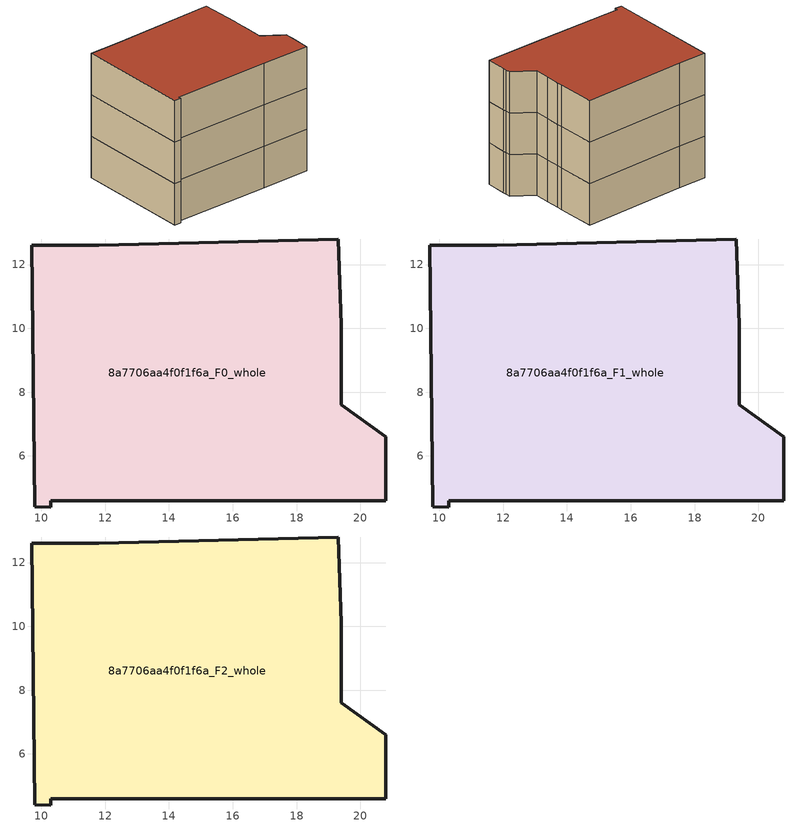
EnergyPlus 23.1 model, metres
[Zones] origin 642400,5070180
8a7706aa4f0f1f6a_F0_whole
 floor ground (EU_floor_Construction): 19.3,12.8 19.4,10.1 19.4,9.7 19.4,8.7 19.4,7.6 20.8,6.6 20.8,6.3 20.8,6 20.8,4.6 17.3,4.6 10.29,4.6 10.29,4.4 9.79,4.4 9.69,12.6 11.8,12.6 z0
 wall outside (EU_wall_Construction): 20.8,4.6 20.8,6 20.8,6.3 20.8,6.6 19.4,7.6 19.4,8.7 19.4,9.7 19.4,10.1 19.3,12.8 11.8,12.6 9.69,12.6 9.79,4.4 10.29,4.4 10.29,4.6 17.3,4.6 20.8,4.6 z0:3
8a7706aa4f0f1f6a_F1_whole
 floor to 8a7706aa4f0f1f6a_F0_whole (EU_floor_Construction): 19.3,12.8 19.4,10.1 19.4,9.7 19.4,8.7 19.4,7.6 20.8,6.6 20.8,6.3 20.8,6 20.8,4.6 17.3,4.6 10.29,4.6 10.29,4.4 9.79,4.4 9.69,12.6 11.8,12.6 z3
 wall outside (EU_wall_Construction): 20.8,4.6 20.8,6 20.8,6.3 20.8,6.6 19.4,7.6 19.4,8.7 19.4,9.7 19.4,10.1 19.3,12.8 11.8,12.6 9.69,12.6 9.79,4.4 10.29,4.4 10.29,4.6 17.3,4.6 20.8,4.6 z3:6
8a7706aa4f0f1f6a_F2_whole
 floor to 8a7706aa4f0f1f6a_F1_whole (EU_floor_Construction): 19.3,12.8 19.4,10.1 19.4,9.7 19.4,8.7 19.4,7.6 20.8,6.6 20.8,6.3 20.8,6 20.8,4.6 17.3,4.6 10.29,4.6 10.29,4.4 9.79,4.4 9.69,12.6 11.8,12.6 z6
 wall outside (EU_wall_Construction): 20.8,4.6 20.8,6 20.8,6.3 20.8,6.6 19.4,7.6 19.4,8.7 19.4,9.7 19.4,10.1 19.3,12.8 11.8,12.6 9.69,12.6 9.79,4.4 10.29,4.4 10.29,4.6 17.3,4.6 20.8,4.6 z6:9
 roof outside (EU_roof_Construction): 20.8,4.6 20.8,6 20.8,6.3 20.8,6.6 19.4,7.6 19.4,8.7 19.4,9.7 19.4,10.1 19.3,12.8 11.8,12.6 9.69,12.6 9.79,4.4 10.29,4.4 10.29,4.6 17.3,4.6 z9
[Building]
EU S2 Campaign: North Axis=0; Terrain=City; Solar Distribution=FullExterior
[Site:Location]
Lyon-Bron: Latitude=45.75; Longitude=5; Time Zone=1; Elevation=198
[SizingPeriod:WeatherFileDays]
AnnualSizingPeriod: Begin Month=1; Begin Day of Month=1; End Month=12; End Day of Month=31; Day of Week for Start Day=Monday; Use Weather File Daylight Saving Period=No; Use Weather File Rain and Snow Indicators=No
[MATERIAL]
EU_InternalMass_Material: Roughness=MediumRough; Thickness=0.1; Conductivity=1; Density=1800; Specific Heat=900; Thermal Absorptance=0.9; Solar Absorptance=0.7; Visible Absorptance=0.7
[MATERIAL:NOMASS] Roughness=MediumRough; Thermal Absorptance=0.9; Solar Absorptance=0.7; Visible Absorptance=0.7
Name | Thermal Resistance
EU_wall_NoMass | 0.87146
EU_roof_NoMass | 0.842276
EU_floor_NoMass | 0.496999
[CONSTRUCTION]
EU_wall_Construction: EU_wall_NoMass
EU_roof_Construction: EU_roof_NoMass
EU_floor_Construction: EU_floor_NoMass
EU_InternalMass_Construction: EU_InternalMass_Material
[ZONE] Type=1; Multiplier=1; Ceiling Height=autocalculate; Volume=244.693; Floor Area=autocalculate; Part of Total Floor Area=Yes
8a7706aa4f0f1f6a_F0_whole; 8a7706aa4f0f1f6a_F1_whole; 8a7706aa4f0f1f6a_F2_whole
[INTERNALMASS] Construction=EU_InternalMass_Construction; Surface Area=81.5641
Name | Zone or ZoneList
8a7706aa4f0f1f6a_F0_whole_EU_InternalMass | 8a7706aa4f0f1f6a_F0_whole
8a7706aa4f0f1f6a_F1_whole_EU_InternalMass | 8a7706aa4f0f1f6a_F1_whole
8a7706aa4f0f1f6a_F2_whole_EU_InternalMass | 8a7706aa4f0f1f6a_F2_whole
[OTHEREQUIPMENT] Fuel Type=Electricity; Design Level Calculation Method=Watts/Area; Power per Zone Floor Area=1; Fraction Latent=0; Fraction Radiant=0; Fraction Lost=0; Carbon Dioxide Generation Rate=0; EndUse Subcategory=EU_Step8_InternalGains
Name | Zone or ZoneList or Space or SpaceList | Schedule
EU_Step8_InternalGain_8a7706aa4f0f1f6a_F0_whole_f000 | 8a7706aa4f0f1f6a_F0_whole | EU_Step8_GainSchedule_8a7706aa4f0f1f6a_F0_whole_f000
EU_Step8_InternalGain_8a7706aa4f0f1f6a_F1_whole_f000 | 8a7706aa4f0f1f6a_F1_whole | EU_Step8_GainSchedule_8a7706aa4f0f1f6a_F1_whole_f000
EU_Step8_InternalGain_8a7706aa4f0f1f6a_F2_whole_f000 | 8a7706aa4f0f1f6a_F2_whole | EU_Step8_GainSchedule_8a7706aa4f0f1f6a_F2_whole_f000
[ZONEVENTILATION:DESIGNFLOWRATE] Schedule=EU_AlwaysOn; Design Flow Rate Calculation Method=AirChanges/Hour; Air Changes per Hour=0.425; Ventilation Type=Natural; Fan Pressure Rise=0; Fan Total Efficiency=1; Constant Term Coefficient=1; Temperature Term Coefficient=0; Velocity Term Coefficient=0; Velocity Squared Term Coefficient=0; Minimum Indoor Temperature=-100; Maximum Indoor Temperature=100; Delta Temperature=-100; Minimum Outdoor Temperature=-100; Maximum Outdoor Temperature=100; Maximum Wind Speed=40
Name | Zone or ZoneList or Space or SpaceList
EU_ConstantAir_8a7706aa4f0f1f6a_F0_whole | 8a7706aa4f0f1f6a_F0_whole
EU_ConstantAir_8a7706aa4f0f1f6a_F1_whole | 8a7706aa4f0f1f6a_F1_whole
EU_ConstantAir_8a7706aa4f0f1f6a_F2_whole | 8a7706aa4f0f1f6a_F2_whole
[HVACTEMPLATE:THERMOSTAT] Constant Heating Setpoint=20; Constant Cooling Setpoint=50
EU_HeatOnly_8a7706aa4f0f1f6a_F0_whole; EU_HeatOnly_8a7706aa4f0f1f6a_F1_whole; EU_HeatOnly_8a7706aa4f0f1f6a_F2_whole
[HVACTEMPLATE:ZONE:IDEALLOADSAIRSYSTEM] System Availability Schedule=EU_AlwaysOn; Maximum Heating Supply Air Temperature=50; Minimum Cooling Supply Air Temperature=13; Maximum Heating Supply Air Humidity Ratio=0.0156; Minimum Cooling Supply Air Humidity Ratio=0.0077; Heating Limit=NoLimit; Cooling Limit=NoLimit; Heating Availability Schedule=EU_AlwaysOn; Cooling Availability Schedule=EU_CoolingOff; Dehumidification Control Type=ConstantSensibleHeatRatio; Cooling Sensible Heat Ratio=0.7; Dehumidification Setpoint=60; Humidification Control Type=None; Humidification Setpoint=30; Outdoor Air Method=None; Outdoor Air Flow Rate per Person=0.00944; Outdoor Air Flow Rate per Zone Floor Area=0; Outdoor Air Flow Rate per Zone=0; Demand Controlled Ventilation Type=None; Outdoor Air Economizer Type=NoEconomizer; Heat Recovery Type=None; Sensible Heat Recovery Effectiveness=0.7; Latent Heat Recovery Effectiveness=0.65
Name | Template Thermostat
8a7706aa4f0f1f6a_F0_whole | EU_HeatOnly_8a7706aa4f0f1f6a_F0_whole
8a7706aa4f0f1f6a_F1_whole | EU_HeatOnly_8a7706aa4f0f1f6a_F1_whole
8a7706aa4f0f1f6a_F2_whole | EU_HeatOnly_8a7706aa4f0f1f6a_F2_whole
[SIZING:ZONE] Zone Cooling Design Supply Air Temperature Input Method=SupplyAirTemperature; Zone Cooling Design Supply Air Temperature=13; Zone Heating Design Supply Air Temperature Input Method=SupplyAirTemperature; Zone Heating Design Supply Air Temperature=50; Zone Cooling Design Supply Air Humidity Ratio=0.008; Zone Heating Design Supply Air Humidity Ratio=0.008; Cooling Design Air Flow Method=DesignDay; Cooling Design Air Flow Rate=0; Cooling Minimum Air Flow per Zone Floor Area=0.000762; Cooling Minimum Air Flow=0; Cooling Minimum Air Flow Fraction=0.2; Heating Design Air Flow Method=DesignDay; Heating Design Air Flow Rate=0; Heating Maximum Air Flow per Zone Floor Area=0.002032; Heating Maximum Air Flow=0.141576; Heating Maximum Air Flow Fraction=0.3; Account for Dedicated Outdoor Air System=No; Dedicated Outdoor Air System Control Strategy=NeutralSupplyAir; Dedicated Outdoor Air Low Setpoint Temperature for Design=autosize; Dedicated Outdoor Air High Setpoint Temperature for Design=autosize; Zone Load Sizing Method=Sensible Load Only No Latent Load; Zone Latent Cooling Design Supply Air Humidity Ratio Input Method=HumidityRatioDifference; Zone Cooling Design Supply Air Humidity Ratio Difference=0.005; Zone Latent Heating Design Supply Air Humidity Ratio Input Method=HumidityRatioDifference; Zone Humidification Design Supply Air Humidity Ratio Difference=0.005
8a7706aa4f0f1f6a_F0_whole; 8a7706aa4f0f1f6a_F1_whole; 8a7706aa4f0f1f6a_F2_whole
[SCHEDULE:CONSTANT]
Name | Hourly Value
EU_AlwaysOn | 1
EU_CoolingOff | 0
[SCHEDULE:FILE] Column Number=1; Rows to Skip at Top=0; Number of Hours of Data=8760; Column Separator=Comma; Interpolate to Timestep=No; Minutes per Item=60; Adjust Schedule for Daylight Savings=Yes
Name | File
EU_Step8_GainSchedule_8a7706aa4f0f1f6a_F0_whole_f000 | C:\Users\o_iseri\Desktop\OpenUBEM\openubem\outputs\eu_evidence\EU-11\FR-LYO-HAUTCOEURPENTES\idfs\8a7706aa4f0f1f6a\8a7706aa4f0f1f6a_F0_whole_f000_gain.csv
EU_Step8_GainSchedule_8a7706aa4f0f1f6a_F1_whole_f000 | C:\Users\o_iseri\Desktop\OpenUBEM\openubem\outputs\eu_evidence\EU-11\FR-LYO-HAUTCOEURPENTES\idfs\8a7706aa4f0f1f6a\8a7706aa4f0f1f6a_F1_whole_f000_gain.csv
EU_Step8_GainSchedule_8a7706aa4f0f1f6a_F2_whole_f000 | C:\Users\o_iseri\Desktop\OpenUBEM\openubem\outputs\eu_evidence\EU-11\FR-LYO-HAUTCOEURPENTES\idfs\8a7706aa4f0f1f6a\8a7706aa4f0f1f6a_F2_whole_f000_gain.csv
